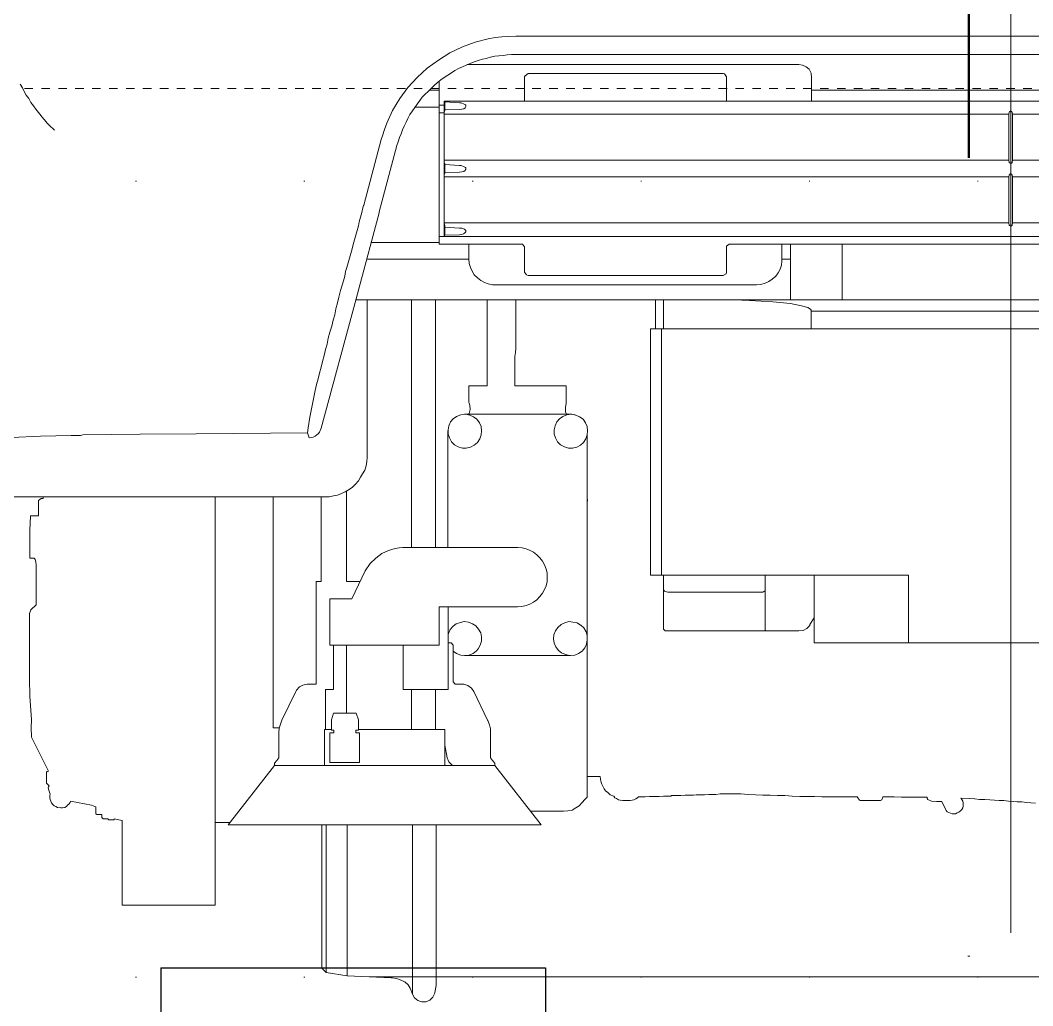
# Model space of a CAD drawing. Header units: centimetres. Extents: x 1976 to 8269, y 9888 to 14030.
# Drawn here: x 2887.3 to 3008.2, y 10836.6 to 10954.2 of the extents above; entities that cross this region are included whole.
import ezdxf

# ---------------------------------------------------------------- set-up
doc = ezdxf.new("R2010")
doc.units = ezdxf.units.CM
doc.header["$LTSCALE"] = 200
for name, pattern in [('Dash dot', [1.5875, 0.635, -0.47625, 0, -0.47625]), ('Dot 1mm', [0.1, 0, -0.1]), ('IMPORT-ACAD_ISO04W100 _3_', [3, 2.4, -0.3, 0, -0.3]), ('Overhead', [0.396875, 0.238125, -0.15875])]:
    doc.linetypes.add(name, pattern=pattern)
for name, color, linetype, lineweight in [('A-DETL', 90, 'Continuous', 9), ('A-DETL-MEDM', 33, 'Continuous', 25), ('A-DETL-THIN', 151, 'Continuous', 9), ('A-FLOR', 192, 'Continuous', 9), ('A-FLOR-LEVL', 51, 'Continuous', 9), ('A-FLOR-OVHD', 1, 'Overhead', 9), ('caf_arac_metro_on_gorunus_dwg', 8, 'Continuous', 9), ('PRT-MI-a_elev_far', 9, 'Continuous', 9), ('S-GRID', 1, 'Continuous', 9)]:
    doc.layers.add(name, color=color, linetype=linetype, lineweight=lineweight)

# ---------------------------------------------------------------- blocks, each defined once
blk = doc.blocks.new('caf_arac_metro_on_gorunus_dwg_A$C70222889-1718696-B')
at = {"layer": 'PRT-MI-a_elev_far', "color": 18}
for p, q in [((2937.3, 10946.95), (2937.3, 10944.07)), ((2936.14, 10945.89), (2937.3, 10945.89)), ((2981.76, 10945.89), (3029.25, 10945.89)), ((2934.42, 10943.86), (2937.3, 10943.86)), ((2937.91, 10930.02), (3005.3, 10930.02)), ((2929.18, 10927.7), (2937.3, 10927.7)), ((2979.23, 10927.49), (2979.23, 10925.68)), ((2985.4, 10927.49), (2985.4, 10920.83)), ((2928.64, 10925.68), (2940.84, 10925.68)), ((2934.01, 10920.83), (2934.01, 10891.27)), ((2936.84, 10920.83), (2936.84, 10891.27)), ((2963.12, 10920.83), (2963.12, 10917.39)), ((2964.08, 10917.39), (2964.08, 10920.83)), ((2942.1, 10907.18), (2941.14, 10907.18)), ((2921.79, 10904.35), (2921.59, 10904.96)), ((2954.98, 10904.8), (2954.98, 10880.41)), ((2955.03, 10896.98), (2954.98, 10896.98)), ((2954.98, 10896.83), (2955.03, 10896.83)), ((2888.64, 10895.06), (2888.7, 10895.06)), ((2926.23, 10879.6), (2926.23, 10871.51)), ((2938.36, 10879.95), (2938.41, 10879.9)), ((2922.6, 10874.95), (2922.6, 10876.01)), ((2922.6, 10875.2), (2922.6, 10875.25)), ((2934.01, 10874.34), (2934.01, 10869.54)), ((2936.84, 10874.34), (2936.84, 10869.54)), ((2912.29, 10858.43), (2910.57, 10858.43))]:
    blk.add_line(p, q, dxfattribs=at)
at = {"layer": 'PRT-MI-a_elev_far', "color": 18, "flags": 128}
for points in [[(2887.28, 10946.59), (2887.53, 10946.14), (2887.74, 10945.73), (2887.99, 10945.28), (2888.29, 10944.87), (2888.54, 10944.42), (2888.85, 10944.02), (2889.15, 10943.61), (2889.45, 10943.21), (2889.76, 10942.8), (2889.86, 10942.7), (2890.16, 10942.35), (2890.51, 10941.94), (2890.87, 10941.59), (2891.22, 10941.24), (2891.37, 10941.09)], [(3035.62, 10952.3), (3005.61, 10952.3), (2975.44, 10952.3), (2946.44, 10952.3), (2944.78, 10952.25), (2943.97, 10952.15), (2943.16, 10952), (2941.59, 10951.59), (2940.08, 10951.04), (2938.56, 10950.33), (2937.2, 10949.47), (2935.88, 10948.51), (2934.67, 10947.4), (2933.56, 10946.19), (2932.6, 10944.87), (2931.74, 10943.46), (2931.03, 10941.94), (2930.78, 10941.19), (2930.53, 10940.43), (2930.38, 10939.97), (2928.31, 10932.14), (2928.26, 10932.09), (2928.2, 10931.84)], [(3035.62, 10950.13), (2975.44, 10950.13), (2946.44, 10950.13), (2945.94, 10950.13), (2945.43, 10950.08), (2944.93, 10950.03), (2944.42, 10949.98), (2943.92, 10949.93), (2943.41, 10949.83), (2942.91, 10949.67), (2942.45, 10949.57), (2941.95, 10949.42), (2941.49, 10949.27), (2940.99, 10949.07), (2940.53, 10948.87), (2940.08, 10948.66), (2939.62, 10948.46), (2939.17, 10948.21), (2938.76, 10947.96), (2938.31, 10947.65), (2937.91, 10947.4), (2937.5, 10947.1), (2937.1, 10946.79), (2936.69, 10946.44), (2936.34, 10946.09), (2935.99, 10945.73), (2935.63, 10945.38), (2935.28, 10945.03), (2934.97, 10944.62), (2934.67, 10944.22), (2934.37, 10943.81), (2934.12, 10943.41), (2933.81, 10942.95), (2933.56, 10942.5), (2933.36, 10942.05), (2933.11, 10941.59), (2932.9, 10941.14), (2932.75, 10940.68), (2932.55, 10940.23), (2932.4, 10939.72), (2932.25, 10939.27), (2930.12, 10931.33), (2930.12, 10931.23), (2927.7, 10922.14), (2927.4, 10920.98)], [(2981.76, 10944.57), (2981.76, 10947.4), (2981.71, 10947.91), (2981.46, 10948.36), (2981.1, 10948.66), (2980.65, 10948.87), (2980.24, 10948.92), (2940.63, 10948.92)], [(2947.5, 10947.45), (2947.56, 10947.6), (2947.91, 10947.86), (2971.2, 10947.86), (2971.35, 10947.81), (2971.6, 10947.45), (2971.6, 10944.57), (2971.6, 10947.45), (2971.35, 10947.81), (2971.2, 10947.86), (2947.91, 10947.86)], [(2947.91, 10947.86), (2947.56, 10947.6), (2947.5, 10947.45), (2947.5, 10944.57)], [(2937.96, 10936.99), (2937.96, 10937.09), (2937.91, 10937.2), (2937.91, 10937.5), (2937.91, 10943.01), (2937.91, 10943.26), (2937.96, 10943.41), (2937.96, 10943.51), (2937.96, 10944.47), (2937.91, 10944.57), (2937.91, 10944.52), (2937.91, 10944.37), (2937.91, 10942.55), (2937.91, 10929.01), (2937.91, 10928.4), (2937.96, 10928.56), (2937.96, 10929.52), (2937.96, 10929.62), (2937.96, 10929.72), (2937.91, 10930.02), (2937.91, 10935.53), (2937.91, 10935.78), (2937.96, 10935.93), (2937.96, 10936.03), (2937.96, 10936.99), (2939.72, 10936.89), (2939.93, 10936.89), (2940.28, 10936.74), (2940.43, 10936.64), (2940.48, 10936.59), (2940.48, 10936.54), (2940.48, 10936.49), (2940.48, 10936.44), (2940.43, 10936.39), (2940.38, 10936.29), (2940.23, 10936.18), (2939.98, 10936.13), (2939.72, 10936.08), (2937.96, 10936.03)], [(3073.11, 10944.37), (3073.11, 10944.52), (3073.11, 10944.57), (3005.51, 10944.57), (2937.91, 10944.57), (3005.51, 10944.57), (3073.11, 10944.57), (3073.11, 10944.47), (3073.11, 10943.51), (3073.11, 10943.41), (3073.11, 10943.26), (3073.11, 10943.01), (3073.11, 10937.5), (3073.11, 10937.2), (3073.11, 10937.09), (3073.11, 10936.99), (3073.11, 10936.03)], [(2937.96, 10943.51), (2939.72, 10943.56), (2939.98, 10943.61), (2940.23, 10943.66), (2940.38, 10943.76), (2940.43, 10943.86), (2940.48, 10943.91), (2940.48, 10943.97), (2940.48, 10944.02), (2940.48, 10944.07), (2940.43, 10944.12), (2940.28, 10944.22), (2939.93, 10944.37), (2939.72, 10944.37), (2937.96, 10944.47)], [(2937.91, 10944.07), (2937.3, 10944.07), (2937.3, 10943.16)], [(3005.51, 10928.4), (2937.91, 10928.4), (2937.3, 10928.4), (2937.3, 10928.91), (2937.3, 10929.01), (2937.3, 10929.57), (2937.3, 10942.05), (2937.3, 10942.55), (2937.3, 10942.65), (2937.3, 10943.16), (2937.91, 10943.16)], [(3005.76, 10943.01), (3005.71, 10943.21), (3005.66, 10943.31), (3005.61, 10943.31), (3005.56, 10943.36), (3005.51, 10943.36), (3005.46, 10943.36), (3005.46, 10943.31), (3005.4, 10943.31), (3005.35, 10943.21), (3005.3, 10943.01)], [(2937.91, 10937.5), (3005.3, 10937.5), (3005.3, 10943.01), (2937.91, 10943.01)], [(3073.11, 10943.01), (3005.76, 10943.01), (3005.76, 10937.5), (3073.11, 10937.5)], [(2937.91, 10941.64), (2937.91, 10941.54), (2937.91, 10930.02), (2937.91, 10929.87)], [(3005.76, 10937.5), (3005.71, 10937.25), (3005.66, 10937.2), (3005.61, 10937.14), (3005.56, 10937.14), (3005.51, 10937.14), (3005.46, 10937.14), (3005.4, 10937.2), (3005.35, 10937.25), (3005.3, 10937.5)], [(3005.76, 10935.53), (3005.71, 10935.73), (3005.66, 10935.83), (3005.61, 10935.83), (3005.56, 10935.88), (3005.51, 10935.88), (3005.46, 10935.88), (3005.46, 10935.83), (3005.4, 10935.83), (3005.35, 10935.73), (3005.3, 10935.53)], [(3073.11, 10936.03), (3073.11, 10935.93), (3073.11, 10935.78), (3073.11, 10935.53), (3073.11, 10930.02), (3073.11, 10929.72), (3073.11, 10929.62), (3073.11, 10929.52), (3073.11, 10928.56), (3073.11, 10928.4), (3005.51, 10928.4)], [(3005.76, 10930.02), (3005.71, 10929.77), (3005.66, 10929.72), (3005.61, 10929.67), (3005.56, 10929.67), (3005.51, 10929.67), (3005.46, 10929.67), (3005.4, 10929.72), (3005.35, 10929.77), (3005.3, 10930.02), (3005.3, 10935.53), (2937.91, 10935.53)], [(3073.11, 10935.53), (3005.76, 10935.53), (3005.76, 10930.02), (3073.11, 10930.02)], [(2928.2, 10931.84), (2928.05, 10931.28), (2927.9, 10930.73), (2927.75, 10930.17), (2927.65, 10929.67), (2927.5, 10929.11), (2927.35, 10928.56), (2927.19, 10928), (2927.04, 10927.44), (2926.89, 10926.94), (2926.74, 10926.38), (2926.59, 10925.83), (2926.44, 10925.27), (2926.28, 10924.72), (2926.13, 10924.21), (2926.03, 10923.65), (2925.88, 10923.1), (2925.53, 10921.94), (2925.32, 10921.18), (2925.17, 10920.47), (2924.97, 10919.76), (2924.82, 10919.06), (2924.62, 10918.4), (2924.47, 10917.69), (2924.26, 10916.99), (2924.06, 10916.28), (2923.91, 10915.57), (2923.71, 10914.91), (2923.56, 10914.21), (2923.35, 10913.5), (2923.2, 10912.79), (2923, 10912.09), (2922.85, 10911.43), (2922.65, 10910.72), (2922.5, 10910.01), (2921.84, 10906.83), (2921.64, 10905.57), (2921.59, 10904.96), (2908.3, 10904.86), (2901.58, 10904.81), (2894.76, 10904.71), (2894.46, 10904.66), (2893.95, 10904.66), (2893.44, 10904.66), (2893.34, 10904.66), (2889.71, 10904.56), (2886.22, 10904.41)], [(2937.96, 10929.52), (2939.72, 10929.41), (2939.98, 10929.41), (2940.33, 10929.26), (2940.43, 10929.16), (2940.48, 10929.11), (2940.48, 10929.06), (2940.48, 10929.01), (2940.48, 10928.96), (2940.43, 10928.91), (2940.33, 10928.81), (2940.18, 10928.71), (2939.98, 10928.66), (2939.72, 10928.61), (2937.96, 10928.56)], [(2937.3, 10928.4), (2937.3, 10927.49), (2947.2, 10927.49), (2947.25, 10927.49), (2947.5, 10927.19), (2947.5, 10924.16), (2947.71, 10923.81), (2947.91, 10923.76), (2971.2, 10923.76), (2971.55, 10923.96), (2971.6, 10924.16), (2971.6, 10927.19)], [(2940.84, 10927.49), (2940.84, 10925.68), (2940.89, 10925.17), (2941.04, 10924.72), (2941.24, 10924.26), (2941.49, 10923.81), (2941.85, 10923.45), (2942.25, 10923.15), (2942.71, 10922.9), (2943.16, 10922.75), (2943.66, 10922.64), (2943.87, 10922.64), (2975.19, 10922.64), (2975.7, 10922.69), (2976.2, 10922.85), (2976.66, 10923.05), (2977.06, 10923.3), (2977.47, 10923.65), (2977.77, 10924.06), (2978.02, 10924.51), (2978.17, 10924.97), (2978.22, 10925.47), (2978.22, 10925.68), (2978.22, 10927.49)], [(3063.56, 10927.19), (3063.56, 10924.16), (3063.51, 10923.96), (3063.15, 10923.76), (3039.86, 10923.76), (3039.66, 10923.81), (3039.46, 10924.16), (3039.46, 10927.19), (3039.2, 10927.49), (3039.15, 10927.49), (2971.91, 10927.49), (2971.6, 10927.24), (2971.6, 10927.19), (2971.6, 10924.16)], [(2979.23, 10920.83), (2979.23, 10925.63), (2979.23, 10925.68), (2978.27, 10925.68)], [(2927.4, 10920.98), (2923.2, 10905.52), (2923, 10905.06), (2922.85, 10904.86), (2922.7, 10904.71), (2922.5, 10904.56), (2922.24, 10904.46), (2921.79, 10904.35)], [(2923.66, 10897.33), (2924.16, 10897.33), (2924.67, 10897.43), (2925.17, 10897.53), (2925.63, 10897.74), (2926.08, 10897.94), (2926.54, 10898.19), (2926.94, 10898.49), (2927.3, 10898.85), (2927.65, 10899.25), (2927.9, 10899.66), (2928.15, 10900.06), (2928.41, 10900.52), (2928.56, 10901.02), (2928.66, 10901.53), (2928.71, 10902.03), (2928.71, 10902.38), (2928.71, 10920.83)], [(2981.71, 10917.39), (2981.71, 10919.51), (2981.71, 10919.56), (2981.71, 10919.61), (2981.61, 10919.71), (2981.3, 10919.92), (2980.55, 10920.12), (2979.23, 10920.42), (2977.11, 10920.62), (2974.33, 10920.78), (2972.51, 10920.83), (2967.56, 10920.83), (2927.36, 10920.83)], [(2943.01, 10920.83), (2943.01, 10910.57), (2940.84, 10910.57), (2940.84, 10909.26), (2940.84, 10909.15), (2940.84, 10909.05), (2940.84, 10908.95), (2940.84, 10908.6), (2940.89, 10908.5), (2940.94, 10908.25), (2940.99, 10907.74), (2940.89, 10907.29), (2940.84, 10907.18)], [(2946.44, 10920.83), (2946.44, 10918.2), (2946.44, 10915.07), (2946.39, 10914.56), (2946.34, 10914.06), (2946.34, 10913.95), (2946.34, 10910.57), (2952.46, 10910.57), (2952.46, 10909.26), (2952.46, 10909.15), (2952.46, 10909.05), (2952.46, 10908.95), (2952.46, 10908.6), (2952.46, 10908.5), (2952.36, 10907.99), (2952.36, 10907.49), (2952.46, 10907.29), (2952.46, 10907.18)], [(2972.51, 10920.83), (3040.42, 10920.83), (3038.8, 10920.78), (3037.29, 10920.72), (3035.87, 10920.62), (3034.56, 10920.52), (3033.55, 10920.37), (3032.69, 10920.22), (3032.08, 10920.07), (3031.68, 10919.92), (3031.42, 10919.76), (3031.27, 10919.66), (3031.22, 10919.51), (2981.71, 10919.51)], [(2979.59, 10917.39), (2981.71, 10917.39), (3031.22, 10917.39), (3031.22, 10919.51)], [(2963.82, 10917.39), (2962.51, 10917.39), (2962.51, 10887.99), (2963.82, 10887.99), (2993.33, 10887.99), (2993.33, 10879.9), (3016.97, 10879.9)], [(2963.82, 10887.99), (2963.82, 10917.39), (3047.09, 10917.39), (3047.09, 10887.99), (3047.54, 10887.99)], [(2953.97, 10906.93), (2953.47, 10907.13), (2953.01, 10907.18), (2952.96, 10907.18), (2940.33, 10907.18), (2939.88, 10907.13), (2939.37, 10906.93), (2938.97, 10906.63), (2938.66, 10906.27), (2938.46, 10905.82), (2938.36, 10905.31), (2938.31, 10905.16), (2938.31, 10891.27)], [(2952.96, 10907.18), (2942.35, 10907.18), (2940.33, 10907.18)], [(2951.19, 10907.18), (2952.15, 10907.18), (2952.2, 10907.18)], [(2874.55, 10902.03), (2875.96, 10902.03), (2877.63, 10900.46), (2877.98, 10900.11), (2878.39, 10899.76), (2878.74, 10899.45), (2879.15, 10899.15), (2879.6, 10898.85), (2880.01, 10898.6), (2880.46, 10898.39), (2880.91, 10898.14), (2881.37, 10897.99), (2881.87, 10897.79), (2882.33, 10897.64), (2882.83, 10897.53), (2883.34, 10897.43), (2883.85, 10897.38), (2884.35, 10897.33), (2884.86, 10897.33), (2884.96, 10897.33), (2923.71, 10897.33)], [(2890.01, 10897.33), (2890.01, 10897.13), (2889.76, 10897.13), (2889.45, 10896.88), (2889.45, 10896.83), (2889.45, 10895.06), (2888.7, 10895.06)], [(2910.57, 10897.33), (2910.57, 10848.58), (2899.46, 10848.58), (2899.46, 10858.68), (2898.5, 10858.88), (2898.5, 10858.78), (2898.29, 10858.78), (2898.14, 10858.78), (2897.99, 10858.78), (2897.84, 10858.78), (2897.74, 10858.88), (2897.18, 10858.88), (2897.13, 10858.93), (2897.03, 10859.04), (2897.03, 10859.39), (2896.43, 10859.39), (2896.32, 10859.49), (2896.32, 10860.05), (2896.32, 10860.31), (2896.17, 10860.35), (2895.77, 10860.5)], [(2917.49, 10897.33), (2917.49, 10884.09), (2917.49, 10871.41), (2917.49, 10869.75), (2918.2, 10869.75)], [(2923.2, 10897.33), (2923.2, 10887.23), (2922.6, 10887.23), (2922.75, 10887.23), (2923.1, 10887.23), (2923.05, 10887.23), (2922.65, 10887.23), (2922.6, 10887.23), (2922.6, 10874.95), (2921.79, 10874.95), (2921.54, 10874.95), (2921.03, 10874.85), (2920.63, 10874.65), (2920.27, 10874.24), (2920.17, 10874.09), (2918.5, 10870.66), (2918.35, 10870.2), (2918.2, 10869.7), (2918.15, 10869.19), (2918.15, 10869.14), (2918.15, 10866.16), (2917.9, 10865.86), (2917.65, 10865.55), (2917.65, 10865.35), (2917.7, 10865.25)], [(2926.23, 10887.23), (2927.24, 10887.23), (2927.85, 10887.23), (2926.23, 10887.23), (2926.23, 10898.04)], [(2949.73, 10859.79), (2949.12, 10859.79), (2948.41, 10859.79), (2948.21, 10859.79), (2949.73, 10859.79), (2952.15, 10859.79), (2952.66, 10859.84), (2953.16, 10859.94), (2953.62, 10860.2), (2954.02, 10860.45), (2954.38, 10860.85), (2954.68, 10861.21), (2954.98, 10861.46), (2954.98, 10861.51), (2954.98, 10861.66), (2954.98, 10864.95), (2954.98, 10879.3), (2954.98, 10880.41), (2954.98, 10897.13)], [(2889.15, 10895.06), (2888.59, 10895.06), (2888.49, 10895.06), (2888.49, 10895.01), (2888.44, 10893.34), (2888.44, 10890.01), (2888.59, 10890.01), (2888.95, 10890.01)], [(2926.88, 10885.16), (2925.48, 10885.16), (2924.26, 10885.16), (2925.48, 10885.16), (2926.88, 10885.16), (2928.46, 10888.49), (2929.06, 10889.35), (2929.72, 10890.01), (2930.43, 10890.56), (2931.24, 10890.92), (2932.04, 10891.17), (2932.5, 10891.22), (2932.95, 10891.27), (2946.04, 10891.27), (2946.65, 10891.27), (2946.7, 10891.27), (2947.2, 10891.22), (2947.66, 10891.12), (2948.16, 10890.92), (2948.57, 10890.71), (2948.97, 10890.41), (2949.32, 10890.06), (2949.63, 10889.65), (2949.88, 10889.2), (2950.08, 10888.69), (2950.18, 10888.24), (2950.18, 10887.73), (2950.18, 10887.23), (2950.08, 10886.72), (2949.88, 10886.27), (2949.63, 10885.81), (2949.32, 10885.41), (2948.97, 10885.05), (2948.57, 10884.75), (2948.11, 10884.5), (2947.66, 10884.35), (2947.15, 10884.25), (2946.65, 10884.2), (2946.04, 10884.2), (2937.3, 10884.2), (2937.3, 10879.6), (2936.09, 10879.6), (2925.48, 10879.6), (2932.2, 10879.6)], [(2889.2, 10889.18), (2889.15, 10889.55), (2889.05, 10889.85), (2889, 10889.96), (2888.95, 10890.01)], [(2889.2, 10889.2), (2889.2, 10888.74), (2889.2, 10886.47), (2889.2, 10884.42), (2888.54, 10883.84), (2888.39, 10883.39), (2888.39, 10883.29), (2888.39, 10875.61)], [(2964.08, 10887.99), (2964.08, 10886.22), (2964.13, 10886.17), (2964.18, 10886.07), (2964.28, 10886.01), (2964.58, 10885.96), (2975.7, 10885.96), (2975.95, 10885.96), (2976.05, 10886.01), (2976.15, 10886.07), (2976.2, 10886.22), (2976.2, 10886.32), (2976.2, 10887.99)], [(2982.06, 10887.99), (2982.06, 10879.9), (2993.33, 10879.9)], [(2976.3, 10881.32), (2976.2, 10881.42), (2976.2, 10886.32)], [(2964.08, 10881.52), (2964.08, 10885), (2964.08, 10885.05), (2964.08, 10886.22)], [(2933, 10879.6), (2933, 10878.49), (2933, 10874.8), (2933, 10874.34), (2933.41, 10874.34), (2934.22, 10874.34), (2936.09, 10874.34), (2936.89, 10874.34), (2937.3, 10874.34), (2938.36, 10874.34), (2938.36, 10875.35), (2938.36, 10880.41), (2938.36, 10884.2)], [(2982.06, 10882.88), (2981.56, 10882.07), (2981.56, 10881.97), (2981.2, 10881.62), (2980.75, 10881.37), (2980.24, 10881.32), (2976.3, 10881.32), (2964.28, 10881.32), (2964.23, 10881.37), (2964.08, 10881.52)], [(2938.36, 10880.86), (2938.41, 10881.01), (2938.61, 10881.47), (2938.97, 10881.87), (2939.32, 10882.18), (2939.83, 10882.33), (2940.28, 10882.43), (2940.79, 10882.38), (2941.29, 10882.18), (2941.69, 10881.92), (2942, 10881.52), (2942.25, 10881.11), (2942.35, 10880.61), (2942.35, 10880.1), (2942.2, 10879.6), (2941.95, 10879.19), (2941.75, 10878.94), (2941.34, 10878.64), (2940.84, 10878.44), (2940.38, 10878.39), (2939.88, 10878.44), (2939.37, 10878.64), (2938.97, 10878.89), (2938.97, 10876.36), (2938.97, 10875.25), (2939.22, 10874.95), (2939.27, 10874.95), (2940.08, 10874.95), (2940.23, 10874.95), (2940.73, 10874.8), (2941.14, 10874.5), (2941.44, 10874.09), (2943.06, 10870.66), (2943.11, 10870.61), (2943.31, 10870.1), (2943.41, 10869.65), (2943.41, 10869.14), (2943.41, 10866.16), (2943.66, 10865.86), (2943.92, 10865.55), (2943.92, 10865.35), (2943.92, 10865.25)], [(2940.33, 10878.39), (2950.94, 10878.39), (2952.96, 10878.39), (2953.47, 10878.44), (2953.92, 10878.64), (2954.38, 10878.89), (2954.68, 10879.3), (2954.88, 10879.75), (2954.98, 10880.26), (2954.98, 10880.76), (2954.83, 10881.22), (2954.58, 10881.67), (2954.22, 10882.02), (2954.17, 10882.02), (2953.77, 10882.28), (2953.26, 10882.38), (2952.76, 10882.43), (2952.3, 10882.28), (2951.85, 10882.07), (2951.45, 10881.72), (2951.19, 10881.32), (2950.99, 10880.86), (2950.94, 10880.36), (2951.04, 10879.85), (2951.24, 10879.4), (2951.55, 10878.99), (2951.9, 10878.69), (2952.36, 10878.49), (2952.86, 10878.39), (2952.96, 10878.39)], [(2938.97, 10876.72), (2938.97, 10878.89), (2938.97, 10876.36), (2938.97, 10875.25), (2938.97, 10878.89), (2938.97, 10879.6), (2938.71, 10879.9), (2938.66, 10879.9), (2938.46, 10879.9), (2938.36, 10879.85), (2938.36, 10878.89)], [(2890.64, 10864.59), (2888.64, 10868.63), (2888.59, 10869.8), (2888.64, 10870.71), (2888.44, 10873.54), (2888.39, 10875.61)], [(2924.67, 10874.34), (2924.21, 10874.34), (2923.71, 10874.34), (2923.71, 10869.54)], [(2924.72, 10869.14), (2924.72, 10869.49), (2924.42, 10869.49), (2924.42, 10870.71), (2924.67, 10871.51), (2926.03, 10871.51), (2927.4, 10871.51), (2927.65, 10870.71), (2927.65, 10869.49), (2927.35, 10869.49), (2927.35, 10869.14)], [(2927.65, 10869.54), (2937.96, 10869.54), (2937.96, 10865.25), (2923.61, 10865.25), (2923.61, 10869.54), (2924.42, 10869.54)], [(2954.98, 10869.9), (2954.98, 10865.96), (2954.98, 10864.24), (2954.98, 10862.62)], [(2927.8, 10865.6), (2927.8, 10869.14), (2927.35, 10869.14), (2927.8, 10869.14), (2927.8, 10865.6), (2924.26, 10865.6), (2924.26, 10869.14), (2924.72, 10869.14), (2924.26, 10869.14)], [(2937.96, 10867.67), (2938.26, 10866.16), (2938.46, 10865.7), (2938.81, 10865.35), (2939.02, 10865.25)], [(2895.77, 10860.5), (2893.29, 10861.01), (2893.24, 10860.85), (2893.09, 10860.65), (2892.94, 10860.5), (2892.79, 10860.35), (2892.59, 10860.25), (2892.33, 10860.2), (2892.13, 10860.2), (2891.73, 10860.25), (2891.52, 10860.35), (2891.32, 10860.45), (2891.17, 10860.6), (2891.02, 10860.8), (2890.92, 10861.01), (2890.87, 10861.21), (2890.82, 10861.41), (2890.82, 10861.66), (2890.86, 10861.84), (2890.67, 10862.42), (2890.62, 10862.62), (2890.67, 10862.72), (2890.72, 10862.82), (2890.62, 10862.93), (2890.41, 10863.13), (2890.41, 10863.73), (2890.41, 10864.44), (2890.51, 10864.54), (2890.64, 10864.59)], [(2954.98, 10863.94), (2956.5, 10863.94), (2956.55, 10863.63), (2956.6, 10863.38), (2956.7, 10863.03), (2957, 10862.47), (2957.15, 10862.22), (2957.41, 10862.02), (2957.71, 10861.76), (2958.14, 10861.58), (2958.27, 10861.41), (2958.47, 10861.31), (2958.72, 10861.16), (2958.92, 10861.11), (2959.23, 10861.06), (2960.09, 10861.06)], [(2954.98, 10863.53), (2954.98, 10862.82), (2954.98, 10861.71)], [(2960.09, 10861.06), (2960.34, 10861.11), (2960.54, 10861.16), (2960.79, 10861.26), (2960.99, 10861.41), (2961.1, 10861.51), (2961.4, 10861.51), (2961.9, 10861.51), (2962.41, 10861.56), (2962.56, 10861.56), (2963.07, 10861.56), (2963.57, 10861.56), (2964.08, 10861.61), (2964.18, 10861.61), (2964.28, 10861.61), (2964.38, 10861.61), (2964.53, 10861.61), (2964.63, 10861.61), (2964.73, 10861.61), (2964.83, 10861.61), (2964.94, 10861.61), (2965.04, 10861.66), (2965.14, 10861.66), (2965.29, 10861.66), (2965.39, 10861.66), (2965.49, 10861.66), (2965.59, 10861.66), (2965.69, 10861.66), (2965.79, 10861.66), (2966.15, 10861.66), (2966.65, 10861.71), (2967.16, 10861.71), (2967.66, 10861.71), (2967.97, 10861.76), (2968.47, 10861.76), (2968.98, 10861.76), (2969.48, 10861.81), (2969.84, 10861.81), (2970.34, 10861.81), (2970.85, 10861.86), (2971.35, 10861.86), (2972.82, 10861.86), (2973.32, 10861.86), (2974.18, 10861.81), (2975.04, 10861.76), (2975.95, 10861.71), (2976.81, 10861.71), (2977.67, 10861.66), (2978.58, 10861.66), (2979.44, 10861.61), (2980.35, 10861.56), (2981.2, 10861.56), (2982.11, 10861.56), (2982.97, 10861.51), (2983.83, 10861.51), (2984.74, 10861.51), (2985.6, 10861.51), (2986.46, 10861.51), (2987.2, 10861.51), (2987.47, 10861.11), (2987.57, 10861.06)], [(2987.57, 10861.06), (2990, 10861.06), (2990.05, 10861.11), (2990.15, 10861.16), (2990.25, 10861.46), (2990.25, 10861.51), (2991.61, 10861.51), (2992.47, 10861.46), (2992.57, 10861.46), (2993.08, 10861.46), (2993.58, 10861.46), (2994.09, 10861.46), (2994.9, 10861.46), (2995.55, 10861.46)], [(2995.55, 10861.46), (2995.55, 10861.36), (2995.55, 10861.31), (2995.6, 10861.26), (2995.6, 10861.21), (2995.7, 10861.16), (2996.06, 10861.01), (2996.66, 10860.96), (2997.29, 10860.96), (2997.73, 10860.05), (2997.83, 10859.89), (2997.93, 10859.74), (2998.13, 10859.64), (2998.53, 10859.49), (2998.94, 10859.49), (2999.14, 10859.59), (2999.34, 10859.69), (2999.54, 10859.84), (2999.7, 10860), (2999.8, 10860.2), (2999.85, 10860.4), (2999.85, 10860.6), (2999.85, 10860.8), (2999.8, 10861.01), (2999.7, 10861.21), (2999.57, 10861.34), (3000.6, 10861.31), (3001.26, 10861.26)], [(3001.21, 10861.26), (3001.82, 10861.21), (3002.42, 10861.21), (3003.03, 10861.16), (3003.59, 10861.11), (3004.14, 10861.06), (3004.7, 10861.06), (3005.25, 10861.01), (3005.81, 10860.96), (3006.31, 10860.9), (3006.87, 10860.9), (3007.43, 10860.85), (3007.93, 10860.8), (3008.49, 10860.75)], [(2936.93, 10858.18), (2936.93, 10844.43), (2936.93, 10838.98), (2936.78, 10838.17), (2936.78, 10838.07), (2936.53, 10837.61), (2936.17, 10837.26), (2935.72, 10837.06), (2935.21, 10837.06), (2934.76, 10837.21), (2934.35, 10837.51), (2934.1, 10837.97), (2933.85, 10838.67), (2933.6, 10839.08), (2933.19, 10839.43), (2933.09, 10839.48), (2932.64, 10839.68), (2932.18, 10839.84), (2931.68, 10839.89), (2931.58, 10839.89), (2926.32, 10840.14), (2923.79, 10840.54), (2923.29, 10841.05), (2923.29, 10846.25), (2923.29, 10858.18)], [(2923.79, 10858.18), (2923.79, 10845.8), (2923.79, 10840.54)], [(2926.32, 10858.18), (2926.32, 10845.44), (2926.32, 10840.14)], [(2934.1, 10858.18), (2934.1, 10843.52), (2934.1, 10837.97)]]:
    blk.add_lwpolyline(points, dxfattribs=at)
for points in [[(2888.8, 10946.09), (2887.79, 10946.09)], [(2890.82, 10946.09), (2889.81, 10946.09)], [(2892.84, 10946.09), (2891.83, 10946.09)], [(2894.86, 10946.09), (2893.85, 10946.09)], [(2896.88, 10946.09), (2895.87, 10946.09)], [(2898.9, 10946.09), (2897.89, 10946.09)], [(2900.92, 10946.09), (2899.91, 10946.09)], [(2902.94, 10946.09), (2901.93, 10946.09)], [(2904.96, 10946.09), (2903.95, 10946.09)], [(2906.98, 10946.09), (2905.97, 10946.09)], [(2909.01, 10946.09), (2908, 10946.09)], [(2911.03, 10946.09), (2910.02, 10946.09)], [(2913.05, 10946.09), (2912.04, 10946.09)], [(2915.07, 10946.09), (2914.06, 10946.09)], [(2917.09, 10946.09), (2916.08, 10946.09)], [(2919.11, 10946.09), (2918.1, 10946.09)], [(2921.13, 10946.09), (2920.12, 10946.09)], [(2923.15, 10946.09), (2922.14, 10946.09)], [(2925.17, 10946.09), (2924.16, 10946.09)], [(2927.19, 10946.09), (2926.18, 10946.09)], [(2929.22, 10946.09), (2928.2, 10946.09)], [(2931.24, 10946.09), (2930.23, 10946.09)], [(2933.26, 10946.09), (2932.25, 10946.09)], [(2935.28, 10946.09), (2934.27, 10946.09)], [(2937.3, 10946.09), (2936.29, 10946.09)], [(2939.32, 10946.09), (2938.31, 10946.09)], [(2941.34, 10946.09), (2940.33, 10946.09)], [(2943.36, 10946.09), (2942.35, 10946.09)], [(2945.38, 10946.09), (2944.37, 10946.09)], [(2947.4, 10946.09), (2946.39, 10946.09)], [(2949.42, 10946.09), (2948.41, 10946.09)], [(2951.45, 10946.09), (2950.44, 10946.09)], [(2953.47, 10946.09), (2952.46, 10946.09)], [(2955.49, 10946.09), (2954.48, 10946.09)], [(2957.51, 10946.09), (2956.5, 10946.09)], [(2959.53, 10946.09), (2958.52, 10946.09)], [(2961.55, 10946.09), (2960.54, 10946.09)], [(2963.57, 10946.09), (2962.56, 10946.09)], [(2965.59, 10946.09), (2964.58, 10946.09)], [(2967.61, 10946.09), (2966.6, 10946.09)], [(2969.63, 10946.09), (2968.62, 10946.09)], [(2971.66, 10946.09), (2970.64, 10946.09)], [(2973.68, 10946.09), (2972.67, 10946.09)], [(2975.7, 10946.09), (2974.69, 10946.09)], [(2977.72, 10946.09), (2976.71, 10946.09)], [(2979.74, 10946.09), (2978.73, 10946.09)], [(2981.76, 10946.09), (2980.75, 10946.09)], [(2983.78, 10946.09), (2982.77, 10946.09)], [(2985.8, 10946.09), (2984.79, 10946.09)], [(2987.82, 10946.09), (2986.81, 10946.09)], [(2989.84, 10946.09), (2988.83, 10946.09)], [(2991.86, 10946.09), (2990.85, 10946.09)], [(2993.89, 10946.09), (2992.87, 10946.09)], [(2995.91, 10946.09), (2994.9, 10946.09)], [(2997.93, 10946.09), (2996.92, 10946.09)], [(2999.95, 10946.09), (2998.94, 10946.09)], [(3001.97, 10946.09), (3000.96, 10946.09)], [(3003.99, 10946.09), (3002.98, 10946.09)], [(3006.01, 10946.09), (3005, 10946.09)], [(3008.03, 10946.09), (3007.02, 10946.09)], [(2939.12, 10903.55), (2939.57, 10903.29), (2940.08, 10903.14), (2940.53, 10903.14), (2941.04, 10903.24), (2941.49, 10903.5), (2941.85, 10903.8), (2942.15, 10904.25), (2942.3, 10904.71), (2942.35, 10905.21), (2942.3, 10905.72), (2942.1, 10906.17), (2941.8, 10906.58), (2941.39, 10906.88), (2940.94, 10907.08), (2940.48, 10907.18), (2940.33, 10907.18), (2939.88, 10907.13), (2939.37, 10906.93), (2938.97, 10906.63), (2938.66, 10906.27), (2938.46, 10905.82), (2938.36, 10905.31), (2938.36, 10904.81), (2938.51, 10904.35), (2938.76, 10903.9)], [(2951.79, 10903.55), (2952.25, 10903.29), (2952.75, 10903.14), (2953.2, 10903.14), (2953.71, 10903.24), (2954.16, 10903.5), (2954.52, 10903.8), (2954.82, 10904.25), (2954.97, 10904.71), (2955.02, 10905.21), (2954.97, 10905.72), (2954.77, 10906.17), (2954.47, 10906.58), (2954.06, 10906.88), (2953.61, 10907.08), (2953.15, 10907.18), (2953, 10907.18), (2952.55, 10907.13), (2952.04, 10906.93), (2951.64, 10906.63), (2951.34, 10906.27), (2951.13, 10905.82), (2951.03, 10905.31), (2951.03, 10904.81), (2951.18, 10904.35), (2951.44, 10903.9)], [(2926.74, 10887.23), (2927.09, 10887.23), (2927.3, 10887.23), (2927.35, 10887.23), (2927.24, 10887.23), (2927.04, 10887.23), (2926.69, 10887.23)], [(2924.26, 10879.6), (2925.48, 10879.6), (2924.26, 10879.6), (2924.26, 10885.16)], [(2924.67, 10879.6), (2924.67, 10878.49), (2924.67, 10874.8), (2924.67, 10874.34), (2924.67, 10875.46), (2924.67, 10878.49)], [(2949.48, 10858.18), (2912.09, 10858.18), (2917.65, 10865.25), (2943.92, 10865.25)]]:
    blk.add_lwpolyline(points, close=True, dxfattribs=at)
blk = doc.blocks.new('caf_arac_metro_on_gorunus_dwg-1718695-B')
at = {"color": 18, "linetype": 'IMPORT-ACAD_ISO04W100 _3_', "lineweight": 9}
for p, q in [((3005.53, 11325.26), (3005.53, 10796.04)), ((3082.06, 10840.01), (2928.95, 10840.01))]:
    blk.add_line(p, q, dxfattribs=at)
blk.add_blockref('caf_arac_metro_on_gorunus_dwg_A$C70222889-1718696-B', (0, 0))
blk = doc.blocks.new('p1 tüneli2 - p1 tüneli-1427850-B')
at = {"layer": 'A-FLOR', "lineweight": 35}
blk.add_arc((3024.93, 11020.54), 370, 158.0763, 255.132, dxfattribs=at)

msp = doc.modelspace()

# ---------------------------------------------------------------- linework, layer by layer
at = {"layer": 'A-DETL'}
msp.add_arc((3024.93, 11020.54), 390, 158.0763, 255.132, dxfattribs=at)
at = {"layer": 'A-DETL-MEDM'}
for p, q in [((2904.05, 10841.09), (2949.97, 10841.09)), ((2904.05, 10841.09), (2904.05, 10824.13)), ((2949.97, 10841.09), (2949.97, 10824.13))]:
    msp.add_line(p, q, dxfattribs=at)
at = {"layer": 'A-DETL-THIN'}
msp.add_circle((3015.53, 11036.09), 285, dxfattribs=at)
at = {"layer": 'A-FLOR-LEVL', "linetype": 'Dot 1mm'}
for p, q in [((1976.45, 10935), (8269.32, 10935)), ((1976.45, 10840), (8269.32, 10840))]:
    msp.add_line(p, q, dxfattribs=at)
at = {"layer": 'A-FLOR-OVHD'}
msp.add_circle((3015.53, 11036.09), 315, dxfattribs=at)
msp.add_arc((3024.93, 11020.54), 380, 158.0763, 255.132, dxfattribs=at)
at = {"layer": 'S-GRID', "linetype": 'Dash dot', "lineweight": 50}
msp.add_line((3000.53, 9985), (3000.53, 11630), dxfattribs=at)

# ---------------------------------------------------------------- block references
at = {"layer": 'A-FLOR'}
msp.add_blockref('p1 tüneli2 - p1 tüneli-1427850-B', (0, 0), dxfattribs=at)
at = {"layer": 'caf_arac_metro_on_gorunus_dwg', "color": 18}
msp.add_blockref('caf_arac_metro_on_gorunus_dwg-1718695-B', (0, 0), dxfattribs=at)

doc.saveas('drawing.dxf')
